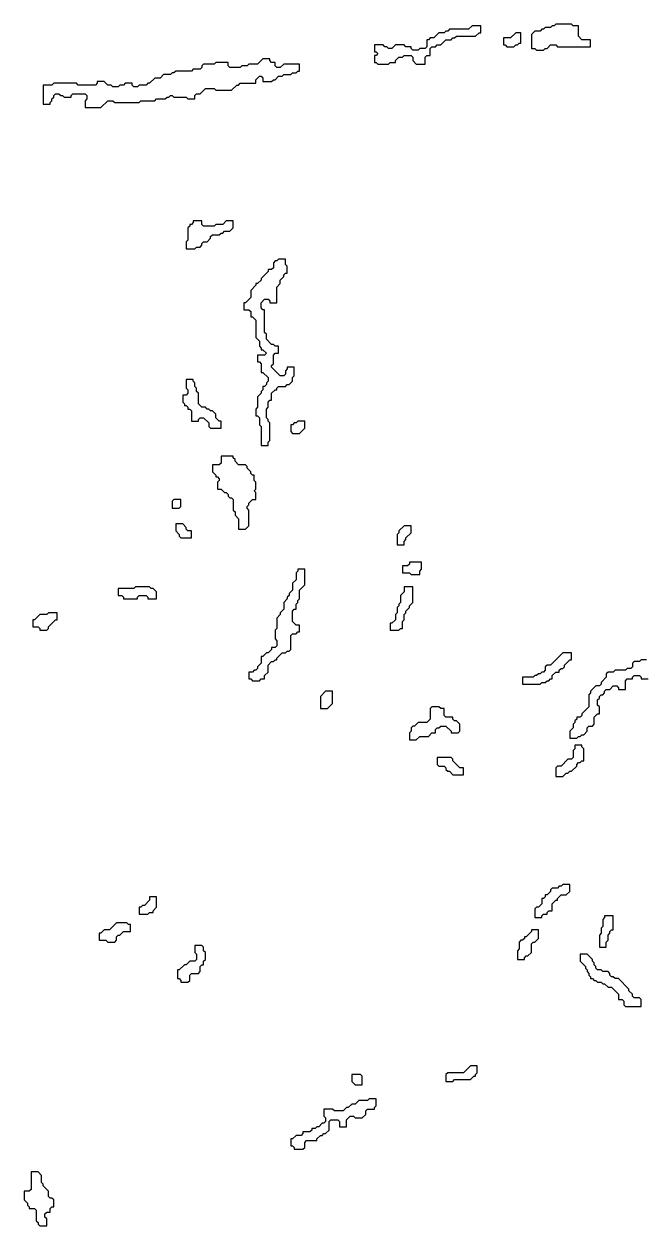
# Model space of a CAD drawing. Header units: metres. Extents: x 0 to 100, y 0 to 141.
# Drawn here: x 70.53 to 79.4, y 120.43 to 137.68 of the extents above; entities that cross this region are included whole.
import ezdxf

# ---------------------------------------------------------------- set-up
doc = ezdxf.new("R2010")
doc.units = ezdxf.units.M

msp = doc.modelspace()

# ---------------------------------------------------------------- linework, layer by layer
for points in [[(78.15, 137.675), (78.125, 137.65), (78.1, 137.65), (78.075, 137.625), (78, 137.625), (77.975, 137.6), (77.95, 137.6), (77.925, 137.575), (77.85, 137.575), (77.8, 137.525), (77.8, 137.325), (77.85, 137.325), (77.875, 137.3), (77.975, 137.3), (78, 137.325), (78.025, 137.325), (78.075, 137.375), (78.15, 137.375), (78.175, 137.35), (78.65, 137.35), (78.65, 137.45), (78.525, 137.45), (78.475, 137.5), (78.475, 137.65), (78.4, 137.65), (78.375, 137.675)], [(76.95, 137.65), (76.9, 137.6), (76.625, 137.6), (76.6, 137.575), (76.575, 137.575), (76.55, 137.55), (76.475, 137.55), (76.4, 137.475), (76.35, 137.475), (76.325, 137.45), (76.3, 137.45), (76.3, 137.35), (76.275, 137.325), (76.2, 137.325), (76.175, 137.3), (76.1, 137.3), (76.075, 137.325), (76.075, 137.35), (76, 137.35), (75.975, 137.375), (75.85, 137.375), (75.8, 137.325), (75.75, 137.325), (75.725, 137.35), (75.7, 137.35), (75.675, 137.375), (75.55, 137.375), (75.55, 137.275), (75.575, 137.275), (75.6, 137.25), (75.575, 137.225), (75.55, 137.225), (75.55, 137.125), (75.575, 137.125), (75.6, 137.1), (75.75, 137.1), (75.775, 137.125), (75.85, 137.125), (75.85, 137.15), (75.9, 137.2), (75.95, 137.2), (75.975, 137.225), (76.075, 137.225), (76.1, 137.2), (76.1, 137.15), (76.15, 137.1), (76.275, 137.1), (76.275, 137.2), (76.3, 137.225), (76.35, 137.225), (76.35, 137.325), (76.375, 137.35), (76.425, 137.35), (76.45, 137.375), (76.5, 137.375), (76.575, 137.45), (76.65, 137.45), (76.675, 137.475), (76.7, 137.475), (76.725, 137.5), (77, 137.5), (77.05, 137.55), (77.075, 137.55), (77.075, 137.65)], [(77.575, 137.55), (77.5, 137.475), (77.4, 137.475), (77.4, 137.375), (77.425, 137.375), (77.45, 137.35), (77.55, 137.35), (77.575, 137.375), (77.6, 137.375), (77.625, 137.4), (77.65, 137.4), (77.65, 137.55)], [(73.95, 137.175), (73.875, 137.1), (73.75, 137.1), (73.725, 137.075), (73.65, 137.075), (73.625, 137.05), (73.475, 137.05), (73.45, 137.075), (73.45, 137.125), (73.275, 137.125), (73.25, 137.1), (73.1, 137.1), (73.075, 137.075), (73.075, 137.05), (73.05, 137.025), (72.95, 137.025), (72.925, 137), (72.7, 137), (72.675, 136.975), (72.65, 136.975), (72.625, 136.95), (72.525, 136.95), (72.475, 136.9), (72.4, 136.9), (72.325, 136.825), (72.3, 136.825), (72.275, 136.8), (72.175, 136.8), (72.15, 136.775), (72.1, 136.775), (72.075, 136.8), (72.075, 136.825), (71.975, 136.825), (71.95, 136.8), (71.9, 136.8), (71.875, 136.775), (71.8, 136.775), (71.775, 136.8), (71.725, 136.8), (71.675, 136.85), (71.575, 136.85), (71.575, 136.825), (71.55, 136.8), (71.3, 136.8), (71.275, 136.825), (70.95, 136.825), (70.925, 136.8), (70.8, 136.8), (70.8, 136.525), (70.9, 136.525), (70.9, 136.55), (70.925, 136.575), (70.925, 136.6), (70.95, 136.625), (70.95, 136.65), (70.975, 136.675), (71.025, 136.675), (71.05, 136.65), (71.075, 136.65), (71.1, 136.625), (71.2, 136.625), (71.2, 136.65), (71.225, 136.675), (71.4, 136.675), (71.425, 136.65), (71.425, 136.6), (71.4, 136.575), (71.4, 136.475), (71.625, 136.475), (71.725, 136.575), (71.8, 136.575), (71.825, 136.55), (72.175, 136.55), (72.2, 136.575), (72.4, 136.575), (72.425, 136.6), (72.55, 136.6), (72.575, 136.625), (72.6, 136.625), (72.625, 136.65), (72.65, 136.65), (72.675, 136.625), (72.85, 136.625), (72.875, 136.6), (72.975, 136.6), (72.975, 136.65), (73, 136.675), (73.05, 136.675), (73.125, 136.75), (73.25, 136.75), (73.275, 136.725), (73.5, 136.725), (73.575, 136.8), (73.6, 136.8), (73.625, 136.825), (73.85, 136.825), (73.85, 136.875), (73.9, 136.925), (73.925, 136.925), (73.95, 136.9), (73.95, 136.85), (74.075, 136.85), (74.1, 136.875), (74.125, 136.875), (74.175, 136.925), (74.225, 136.925), (74.25, 136.95), (74.35, 136.95), (74.375, 136.975), (74.425, 136.975), (74.45, 137), (74.475, 137), (74.475, 137.1), (74.25, 137.1), (74.2, 137.05), (74.15, 137.05), (74.125, 137.075), (74.125, 137.125), (74.075, 137.125), (74.05, 137.15), (74.05, 137.175)], [(72.95, 134.85), (72.95, 134.825), (72.925, 134.8), (72.9, 134.8), (72.9, 134.775), (72.875, 134.75), (72.875, 134.575), (72.85, 134.55), (72.85, 134.45), (72.975, 134.45), (73, 134.475), (73.05, 134.475), (73.075, 134.5), (73.075, 134.525), (73.1, 134.55), (73.15, 134.55), (73.2, 134.6), (73.2, 134.625), (73.225, 134.65), (73.325, 134.65), (73.35, 134.675), (73.375, 134.675), (73.4, 134.7), (73.475, 134.7), (73.525, 134.75), (73.525, 134.85), (73.425, 134.85), (73.375, 134.8), (73.275, 134.8), (73.25, 134.775), (73.1, 134.775), (73.075, 134.8), (73.075, 134.85)], [(74.175, 134.3), (74.15, 134.275), (74.125, 134.275), (74.1, 134.25), (74.1, 134.175), (74.075, 134.15), (74.025, 134.15), (74.025, 134.125), (73.925, 134.025), (73.925, 134), (73.875, 133.95), (73.85, 133.95), (73.85, 133.925), (73.775, 133.85), (73.775, 133.75), (73.7, 133.675), (73.675, 133.675), (73.675, 133.575), (73.75, 133.575), (73.775, 133.55), (73.775, 133.475), (73.8, 133.475), (73.85, 133.425), (73.85, 133.175), (73.9, 133.125), (73.9, 133.05), (73.925, 133.025), (73.925, 133), (73.95, 133), (74, 132.95), (73.975, 132.925), (73.875, 132.925), (73.875, 132.825), (73.9, 132.825), (73.925, 132.8), (73.925, 132.675), (73.95, 132.675), (74.025, 132.6), (74.025, 132.55), (74, 132.525), (74, 132.5), (73.975, 132.475), (73.95, 132.475), (73.95, 132.425), (73.925, 132.4), (73.925, 132.375), (73.875, 132.325), (73.875, 132.175), (73.85, 132.15), (73.85, 132.05), (73.875, 132.05), (73.9, 132.025), (73.9, 131.925), (73.925, 131.9), (73.925, 131.625), (74.025, 131.625), (74.025, 131.675), (74.05, 131.7), (74.05, 131.95), (74.025, 131.975), (74.025, 132), (74, 132.025), (74, 132.15), (74.025, 132.175), (74.025, 132.25), (74.05, 132.275), (74.075, 132.275), (74.075, 132.375), (74.125, 132.425), (74.15, 132.425), (74.15, 132.45), (74.175, 132.475), (74.275, 132.475), (74.3, 132.5), (74.325, 132.5), (74.375, 132.55), (74.375, 132.6), (74.4, 132.625), (74.4, 132.75), (74.3, 132.75), (74.3, 132.725), (74.275, 132.7), (74.275, 132.65), (74.25, 132.625), (74.2, 132.625), (74.075, 132.75), (74.075, 132.775), (74.1, 132.8), (74.1, 132.925), (74.125, 132.95), (74.175, 132.95), (74.175, 133.05), (74.125, 133.05), (74.1, 133.075), (74.075, 133.075), (74, 133.15), (74, 133.225), (73.975, 133.25), (73.975, 133.575), (73.95, 133.575), (73.925, 133.6), (73.925, 133.675), (73.975, 133.725), (74.025, 133.725), (74.05, 133.7), (74.05, 133.675), (74.15, 133.675), (74.15, 133.9), (74.2, 133.95), (74.2, 134), (74.25, 134.05), (74.25, 134.075), (74.275, 134.1), (74.3, 134.1), (74.3, 134.2), (74.275, 134.225), (74.275, 134.3)], [(72.85, 132.575), (72.85, 132.45), (72.875, 132.425), (72.875, 132.375), (72.85, 132.35), (72.8, 132.35), (72.8, 132.25), (72.825, 132.225), (72.825, 132.2), (72.85, 132.2), (72.875, 132.175), (72.875, 132.15), (72.9, 132.15), (72.925, 132.125), (72.925, 131.975), (73.025, 131.975), (73.025, 132), (73.05, 132.025), (73.1, 132.025), (73.175, 131.95), (73.175, 131.9), (73.2, 131.875), (73.35, 131.875), (73.35, 131.975), (73.325, 131.975), (73.275, 132.025), (73.275, 132.075), (73.225, 132.125), (73.2, 132.125), (73.175, 132.15), (73.15, 132.15), (73.125, 132.175), (73.075, 132.175), (73.025, 132.225), (73.025, 132.375), (73, 132.4), (73, 132.45), (72.975, 132.475), (72.975, 132.525), (72.95, 132.55), (72.95, 132.575)], [(74.45, 131.975), (74.425, 131.95), (74.4, 131.95), (74.375, 131.925), (74.35, 131.925), (74.35, 131.825), (74.375, 131.8), (74.475, 131.8), (74.55, 131.875), (74.55, 131.975)], [(73.35, 131.475), (73.35, 131.375), (73.325, 131.35), (73.225, 131.35), (73.225, 131.25), (73.275, 131.2), (73.275, 131.175), (73.3, 131.175), (73.325, 131.15), (73.325, 131.125), (73.3, 131.1), (73.3, 131), (73.35, 131), (73.4, 130.95), (73.425, 130.95), (73.45, 130.925), (73.45, 130.9), (73.475, 130.875), (73.5, 130.875), (73.525, 130.85), (73.525, 130.7), (73.55, 130.675), (73.55, 130.625), (73.6, 130.575), (73.6, 130.425), (73.7, 130.425), (73.75, 130.475), (73.75, 130.7), (73.725, 130.725), (73.725, 130.75), (73.75, 130.775), (73.75, 130.8), (73.8, 130.85), (73.85, 130.85), (73.85, 130.95), (73.825, 130.975), (73.85, 131), (73.85, 131.1), (73.825, 131.125), (73.825, 131.2), (73.8, 131.2), (73.775, 131.225), (73.775, 131.25), (73.725, 131.3), (73.725, 131.325), (73.7, 131.35), (73.6, 131.35), (73.55, 131.4), (73.55, 131.425), (73.525, 131.45), (73.525, 131.475)], [(72.675, 130.85), (72.65, 130.825), (72.65, 130.725), (72.75, 130.725), (72.775, 130.75), (72.775, 130.85)], [(72.7, 130.5), (72.7, 130.4), (72.75, 130.35), (72.75, 130.325), (72.775, 130.3), (72.925, 130.3), (72.925, 130.4), (72.875, 130.4), (72.85, 130.425), (72.85, 130.45), (72.8, 130.5)], [(75.975, 130.475), (75.9, 130.4), (75.9, 130.375), (75.875, 130.35), (75.875, 130.2), (75.975, 130.2), (75.975, 130.25), (76, 130.275), (76, 130.3), (76.075, 130.375), (76.075, 130.475)], [(76.05, 129.95), (76.05, 129.925), (76.025, 129.9), (75.95, 129.9), (75.95, 129.8), (76.05, 129.8), (76.075, 129.775), (76.2, 129.775), (76.2, 129.825), (76.225, 129.85), (76.225, 129.95)], [(74.45, 129.85), (74.45, 129.825), (74.425, 129.8), (74.425, 129.7), (74.375, 129.65), (74.375, 129.55), (74.325, 129.5), (74.325, 129.475), (74.3, 129.45), (74.3, 129.425), (74.25, 129.375), (74.25, 129.275), (74.2, 129.225), (74.2, 129.2), (74.15, 129.15), (74.15, 129), (74.125, 128.975), (74.125, 128.85), (74.15, 128.825), (74.15, 128.75), (74.125, 128.725), (74.075, 128.725), (74.075, 128.7), (74.025, 128.65), (74, 128.65), (73.95, 128.6), (73.925, 128.6), (73.925, 128.5), (73.875, 128.45), (73.875, 128.425), (73.85, 128.4), (73.825, 128.4), (73.8, 128.375), (73.75, 128.375), (73.75, 128.275), (73.775, 128.275), (73.8, 128.25), (73.9, 128.25), (73.925, 128.275), (73.975, 128.275), (73.975, 128.325), (74.025, 128.375), (74.025, 128.475), (74.075, 128.525), (74.1, 128.525), (74.125, 128.55), (74.15, 128.55), (74.15, 128.575), (74.225, 128.65), (74.275, 128.65), (74.3, 128.675), (74.325, 128.675), (74.35, 128.7), (74.35, 128.9), (74.375, 128.925), (74.425, 128.925), (74.45, 128.95), (74.475, 128.95), (74.475, 129.05), (74.425, 129.05), (74.375, 129.1), (74.375, 129.25), (74.4, 129.275), (74.425, 129.275), (74.425, 129.35), (74.45, 129.375), (74.45, 129.4), (74.475, 129.425), (74.475, 129.55), (74.55, 129.625), (74.55, 129.85)], [(72.125, 129.6), (72.1, 129.575), (71.875, 129.575), (71.875, 129.475), (71.925, 129.475), (71.95, 129.45), (71.95, 129.425), (72.15, 129.425), (72.15, 129.45), (72.175, 129.475), (72.275, 129.475), (72.3, 129.45), (72.3, 129.425), (72.425, 129.425), (72.425, 129.525), (72.375, 129.575), (72.35, 129.575), (72.325, 129.6)], [(75.975, 129.6), (75.975, 129.525), (75.925, 129.475), (75.925, 129.375), (75.9, 129.35), (75.9, 129.325), (75.875, 129.3), (75.875, 129.225), (75.85, 129.2), (75.85, 129.125), (75.8, 129.075), (75.775, 129.075), (75.775, 128.975), (75.9, 128.975), (75.925, 129), (75.95, 129), (75.95, 129.1), (75.975, 129.125), (75.975, 129.2), (76, 129.225), (76, 129.25), (76.05, 129.3), (76.05, 129.325), (76.1, 129.375), (76.1, 129.6)], [(70.875, 129.225), (70.85, 129.2), (70.75, 129.2), (70.675, 129.125), (70.65, 129.125), (70.65, 129.025), (70.725, 129.025), (70.75, 129), (70.75, 128.975), (70.85, 128.975), (70.875, 129), (70.875, 129.025), (70.975, 129.125), (71, 129.125), (71, 129.225)], [(78.25, 128.65), (78.075, 128.475), (78.025, 128.475), (78, 128.45), (78, 128.4), (77.975, 128.375), (77.95, 128.375), (77.925, 128.35), (77.9, 128.35), (77.875, 128.325), (77.85, 128.325), (77.825, 128.3), (77.675, 128.3), (77.675, 128.2), (77.925, 128.2), (77.95, 128.225), (78, 128.225), (78.025, 128.25), (78.05, 128.25), (78.075, 128.275), (78.1, 128.275), (78.1, 128.325), (78.15, 128.375), (78.2, 128.375), (78.2, 128.4), (78.225, 128.425), (78.25, 128.425), (78.275, 128.45), (78.275, 128.475), (78.35, 128.55), (78.375, 128.55), (78.375, 128.65)], [(74.85, 128.1), (74.775, 128.025), (74.775, 127.85), (74.875, 127.85), (74.95, 127.925), (74.95, 128.1)], [(76.375, 127.875), (76.35, 127.85), (76.35, 127.7), (76.3, 127.65), (76.175, 127.65), (76.125, 127.6), (76.1, 127.6), (76.075, 127.575), (76.075, 127.525), (76.05, 127.5), (76.05, 127.4), (76.15, 127.4), (76.2, 127.45), (76.325, 127.45), (76.375, 127.5), (76.425, 127.5), (76.425, 127.55), (76.45, 127.575), (76.475, 127.575), (76.5, 127.6), (76.575, 127.6), (76.65, 127.525), (76.65, 127.5), (76.75, 127.5), (76.775, 127.525), (76.775, 127.625), (76.725, 127.675), (76.7, 127.675), (76.675, 127.7), (76.675, 127.725), (76.575, 127.725), (76.55, 127.75), (76.55, 127.85), (76.5, 127.85), (76.475, 127.875)], [(78.425, 127.325), (78.425, 127.275), (78.4, 127.25), (78.4, 127.15), (78.375, 127.125), (78.325, 127.125), (78.225, 127.025), (78.175, 127.025), (78.15, 127), (78.15, 126.875), (78.25, 126.875), (78.3, 126.925), (78.325, 126.925), (78.35, 126.95), (78.375, 126.95), (78.45, 127.025), (78.45, 127.05), (78.475, 127.075), (78.5, 127.075), (78.525, 127.1), (78.55, 127.1), (78.55, 127.275), (78.525, 127.3), (78.525, 127.325)], [(76.45, 127.15), (76.45, 127.05), (76.475, 127.025), (76.55, 127.025), (76.575, 127), (76.575, 126.975), (76.6, 126.95), (76.625, 126.95), (76.675, 126.9), (76.825, 126.9), (76.825, 127), (76.775, 127), (76.675, 127.1), (76.675, 127.125), (76.65, 127.15)], [(78.25, 125.325), (78.225, 125.3), (78.2, 125.3), (78.175, 125.275), (78.1, 125.275), (78.075, 125.25), (78.075, 125.225), (78.025, 125.175), (78, 125.175), (78, 125.15), (77.975, 125.125), (77.95, 125.125), (77.95, 125.05), (77.9, 125), (77.875, 125), (77.85, 124.975), (77.85, 124.85), (77.95, 124.85), (77.95, 124.875), (77.975, 124.9), (78.025, 124.9), (78.025, 124.925), (78.05, 124.95), (78.1, 124.95), (78.1, 125.05), (78.15, 125.1), (78.175, 125.1), (78.175, 125.125), (78.225, 125.175), (78.3, 125.175), (78.35, 125.225), (78.35, 125.325)], [(72.325, 125.15), (72.325, 125.1), (72.25, 125.025), (72.225, 125.025), (72.2, 125), (72.175, 125), (72.175, 124.9), (72.3, 124.9), (72.325, 124.925), (72.375, 124.925), (72.375, 124.95), (72.425, 125), (72.425, 125.15)], [(71.85, 124.775), (71.75, 124.675), (71.675, 124.675), (71.625, 124.625), (71.6, 124.625), (71.6, 124.525), (71.7, 124.525), (71.725, 124.5), (71.825, 124.5), (71.85, 124.525), (71.85, 124.575), (71.875, 124.6), (71.9, 124.6), (71.95, 124.65), (72.05, 124.65), (72.05, 124.75), (72.025, 124.75), (72, 124.775)], [(78.85, 124.875), (78.85, 124.85), (78.825, 124.825), (78.825, 124.725), (78.8, 124.7), (78.8, 124.625), (78.775, 124.6), (78.775, 124.425), (78.875, 124.425), (78.875, 124.5), (78.9, 124.525), (78.9, 124.6), (78.925, 124.625), (78.925, 124.65), (78.95, 124.675), (78.975, 124.675), (78.975, 124.875)], [(77.8, 124.675), (77.8, 124.65), (77.725, 124.575), (77.7, 124.575), (77.7, 124.55), (77.675, 124.525), (77.65, 124.525), (77.625, 124.5), (77.625, 124.4), (77.6, 124.375), (77.6, 124.25), (77.7, 124.25), (77.7, 124.275), (77.725, 124.3), (77.75, 124.3), (77.8, 124.35), (77.8, 124.475), (77.825, 124.5), (77.85, 124.5), (77.9, 124.55), (77.9, 124.675)], [(72.975, 124.45), (72.975, 124.35), (73, 124.325), (73, 124.25), (72.975, 124.225), (72.9, 124.225), (72.85, 124.175), (72.825, 124.175), (72.75, 124.1), (72.725, 124.1), (72.725, 123.975), (72.75, 123.975), (72.775, 123.95), (72.775, 123.925), (72.875, 123.925), (72.9, 123.95), (72.9, 124.025), (72.925, 124.05), (73.025, 124.05), (73.05, 124.075), (73.05, 124.15), (73.075, 124.175), (73.1, 124.175), (73.1, 124.225), (73.125, 124.25), (73.125, 124.35), (73.1, 124.375), (73.1, 124.425), (73.075, 124.45)], [(78.5, 124.325), (78.5, 124.225), (78.575, 124.15), (78.575, 124.125), (78.6, 124.1), (78.6, 124.075), (78.625, 124.05), (78.625, 124.025), (78.65, 124), (78.65, 123.975), (78.675, 123.975), (78.7, 123.95), (78.725, 123.95), (78.75, 123.925), (78.8, 123.925), (78.825, 123.9), (78.85, 123.9), (78.9, 123.85), (78.95, 123.85), (79.05, 123.75), (79.05, 123.675), (79.1, 123.675), (79.125, 123.65), (79.125, 123.6), (79.15, 123.575), (79.375, 123.575), (79.375, 123.675), (79.35, 123.7), (79.275, 123.7), (79.25, 123.725), (79.25, 123.75), (79.2, 123.8), (79.2, 123.825), (79.05, 123.975), (79, 123.975), (78.975, 124), (78.95, 124), (78.925, 124.025), (78.925, 124.05), (78.9, 124.075), (78.825, 124.075), (78.8, 124.1), (78.75, 124.1), (78.725, 124.125), (78.725, 124.15), (78.7, 124.175), (78.7, 124.2), (78.675, 124.225), (78.675, 124.25), (78.6, 124.325)], [(76.925, 122.725), (76.825, 122.625), (76.6, 122.625), (76.575, 122.6), (76.575, 122.5), (76.675, 122.5), (76.7, 122.525), (76.925, 122.525), (76.975, 122.575), (77, 122.575), (77, 122.6), (77.025, 122.625), (77.025, 122.725)], [(75.225, 122.6), (75.225, 122.5), (75.275, 122.45), (75.375, 122.45), (75.375, 122.575), (75.35, 122.6)], [(75.475, 122.25), (75.45, 122.225), (75.325, 122.225), (75.275, 122.175), (75.225, 122.175), (75.175, 122.125), (75.15, 122.125), (75.1, 122.075), (74.975, 122.075), (74.95, 122.1), (74.825, 122.1), (74.825, 122), (74.85, 121.975), (74.85, 121.925), (74.825, 121.9), (74.8, 121.9), (74.75, 121.85), (74.725, 121.85), (74.7, 121.825), (74.65, 121.825), (74.65, 121.8), (74.625, 121.775), (74.525, 121.775), (74.525, 121.75), (74.5, 121.725), (74.425, 121.725), (74.375, 121.675), (74.35, 121.675), (74.35, 121.575), (74.375, 121.575), (74.4, 121.55), (74.4, 121.525), (74.525, 121.525), (74.55, 121.55), (74.55, 121.625), (74.575, 121.65), (74.725, 121.65), (74.725, 121.675), (74.775, 121.725), (74.8, 121.725), (74.825, 121.75), (74.85, 121.75), (74.9, 121.8), (74.9, 121.925), (74.925, 121.95), (75.025, 121.95), (75.05, 121.925), (75.05, 121.85), (75.15, 121.85), (75.15, 121.95), (75.2, 122), (75.25, 122), (75.275, 121.975), (75.375, 121.975), (75.425, 122.025), (75.425, 122.075), (75.45, 122.1), (75.55, 122.1), (75.55, 122.125), (75.575, 122.15), (75.575, 122.25)], [(70.625, 121.2), (70.625, 120.95), (70.6, 120.925), (70.525, 120.925), (70.525, 120.8), (70.575, 120.75), (70.575, 120.725), (70.6, 120.7), (70.6, 120.675), (70.675, 120.675), (70.7, 120.65), (70.7, 120.5), (70.725, 120.475), (70.725, 120.45), (70.75, 120.425), (70.85, 120.425), (70.85, 120.525), (70.825, 120.55), (70.825, 120.6), (70.85, 120.625), (70.9, 120.625), (70.9, 120.675), (70.925, 120.7), (70.95, 120.7), (70.95, 120.8), (70.925, 120.825), (70.9, 120.825), (70.875, 120.85), (70.875, 120.925), (70.8, 121), (70.8, 121.025), (70.775, 121.05), (70.775, 121.15), (70.725, 121.2)]]:
    msp.add_lwpolyline(points, close=True)
msp.add_lwpolyline([(79.45, 128.55), (79.375, 128.55), (79.35, 128.525), (79.275, 128.525), (79.25, 128.5), (79.25, 128.45), (79.225, 128.425), (79.175, 128.425), (79.15, 128.4), (79, 128.4), (78.975, 128.375), (78.9, 128.375), (78.875, 128.35), (78.875, 128.3), (78.8, 128.225), (78.8, 128.2), (78.775, 128.175), (78.725, 128.175), (78.65, 128.1), (78.65, 128.075), (78.625, 128.05), (78.625, 127.875), (78.525, 127.775), (78.525, 127.75), (78.5, 127.725), (78.45, 127.725), (78.45, 127.7), (78.425, 127.675), (78.425, 127.65), (78.4, 127.625), (78.4, 127.575), (78.35, 127.525), (78.35, 127.425), (78.45, 127.425), (78.475, 127.45), (78.5, 127.45), (78.525, 127.475), (78.55, 127.475), (78.6, 127.525), (78.6, 127.575), (78.625, 127.6), (78.675, 127.6), (78.7, 127.625), (78.7, 127.725), (78.75, 127.775), (78.775, 127.775), (78.775, 127.875), (78.75, 127.9), (78.75, 127.975), (78.775, 128), (78.775, 128.025), (78.8, 128.05), (78.825, 128.05), (78.85, 128.075), (78.85, 128.1), (78.875, 128.125), (78.925, 128.125), (78.975, 128.175), (79.025, 128.175), (79.05, 128.15), (79.05, 128.125), (79.15, 128.125), (79.15, 128.25), (79.175, 128.275), (79.25, 128.275), (79.25, 128.3), (79.275, 128.325), (79.35, 128.325), (79.375, 128.3), (79.375, 128.275), (79.475, 128.275)])

doc.saveas('drawing.dxf')
